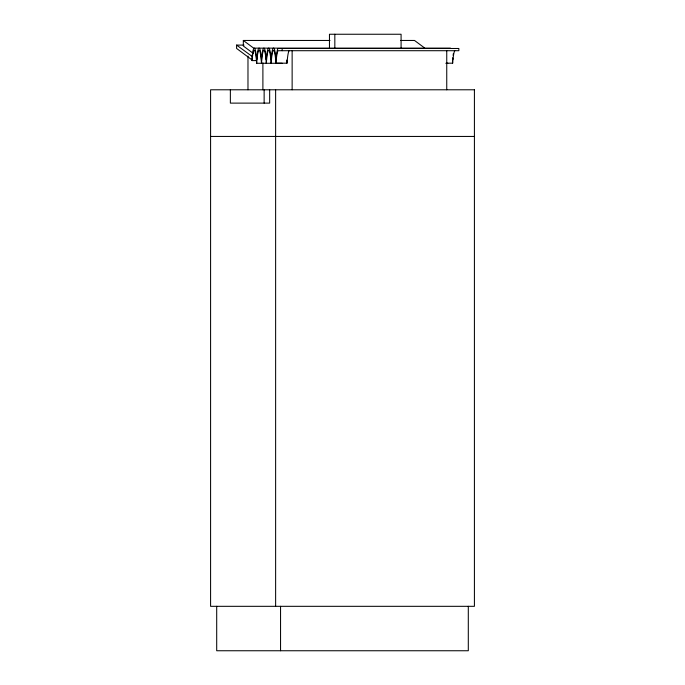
<?xml version="1.0" encoding="UTF-8"?>
<svg xmlns="http://www.w3.org/2000/svg" width="685" height="685" viewBox="0 0 685 685"><rect width="100%" height="100%" fill="white"/><g stroke="black" fill="none" stroke-linecap="round" stroke-linejoin="round"><path stroke-width="1.03" d="M251.849 59.8L252.149 56.427L236.573 45.09L236.573 48.421L251.849 59.8L252.089 60.597L256.104 60.597M252.089 60.597L252.32 57.985A25.191 2.706 90 0 1 256.199 57.985L256.669 63.277L282.177 63.277M256.669 63.277L257.14 57.985A25.191 2.706 90 0 1 261.019 57.985L261.49 63.277L261.961 57.985A25.191 2.706 -90 0 1 265.84 57.985L266.311 63.277L266.782 57.985A25.191 2.706 90 0 1 270.661 57.985L271.132 63.277L271.611 57.985A25.191 2.706 -90 0 1 275.481 57.985L275.952 63.183L286.989 63.183L287.494 58.028A28.051 3.014 90 0 1 288.668 51.64L289.104 50.707M275.952 63.183L276.449 58.028A28.051 3.014 -90 0 1 277.622 51.64L278.059 50.707L458.847 50.707L458.847 48.481L278.033 48.481A30.286 3.254 -90 0 0 275.961 59.8A27.417 2.946 -90 0 0 271.132 59.8A27.417 2.946 -90 0 0 266.311 59.8A27.417 2.946 -90 0 0 261.49 59.8A27.417 2.946 90 0 0 257.723 51.221L256.669 59.8A27.417 2.946 -90 0 0 252.149 56.427M446.629 63.183L452.648 63.183L453.153 58.028A28.051 3.014 90 0 1 454.326 51.64L454.763 50.707M253.244 53.387L243.329 46.006L243.329 40.458L329.99 40.458M400.597 40.458L414.511 40.458L424.649 48.001M236.573 45.09L244.031 45.09M254.263 48.138L450.25 48.138A27.417 2.946 90 0 1 450.713 48.481M445.832 63.277L447.836 63.277M210.586 136.443L474.414 136.443M243.329 40.458L254.315 48.635M452.468 61.102L452.648 63.183M286.715 60.066L286.989 63.183M468.3 606.319L468.3 650.75L216.7 650.75L216.7 606.319M446.748 50.707L446.748 89.786M401.085 48.147L401.085 34.25L329.459 34.25L329.459 47.967M334.828 34.25L334.828 48.147M292.135 50.707L292.135 89.786M282.151 48.481L282.151 50.707M280.55 606.319L280.55 650.75M275.627 89.786L275.627 606.319M269.659 89.786L269.659 103.118L230.365 103.118L230.365 89.786M264.136 89.786L264.136 103.118M262.894 62.9L262.894 89.786M247.979 56.067L247.979 89.786M452.819 58.045A30.286 3.254 90 0 0 452.657 59.8A27.417 2.946 90 0 0 452.52 58.062M453.11 55.391A30.286 3.254 90 0 1 453.376 53.524M474.414 89.786L210.586 89.786L210.586 606.319L474.414 606.319L474.414 89.786"/></g></svg>
